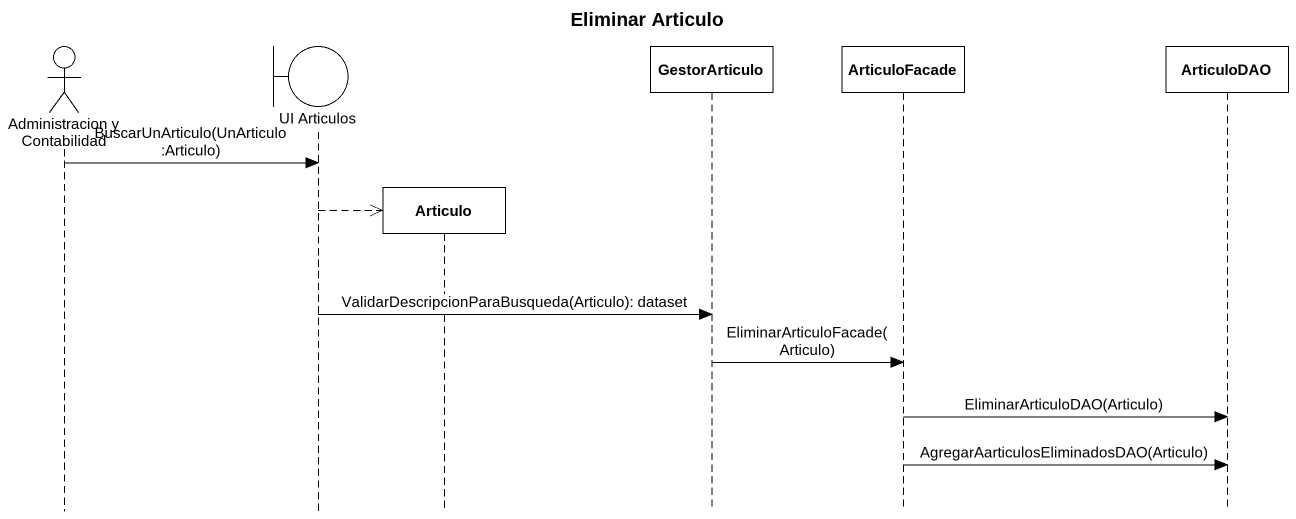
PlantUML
@startuml
title Eliminar Articulo
hide footbox
actor "Administracion y Contabilidad" as Administracion_y
boundary "UI Articulos" as UI_Articulos
participant Articulo
participant GestorArticulo
participant ArticuloFacade
participant ArticuloDAO

Administracion_y -> UI_Articulos : BuscarUnArticulo(UnArticulo :Articulo)
UI_Articulos -->> Articulo **
UI_Articulos -> GestorArticulo : ValidarDescripcionParaBusqueda(Articulo): dataset
GestorArticulo -> ArticuloFacade : EliminarArticuloFacade(Articulo)
ArticuloFacade -> ArticuloDAO : EliminarArticuloDAO(Articulo)
ArticuloFacade -> ArticuloDAO : AgregarAarticulosEliminadosDAO(Articulo)
@enduml
